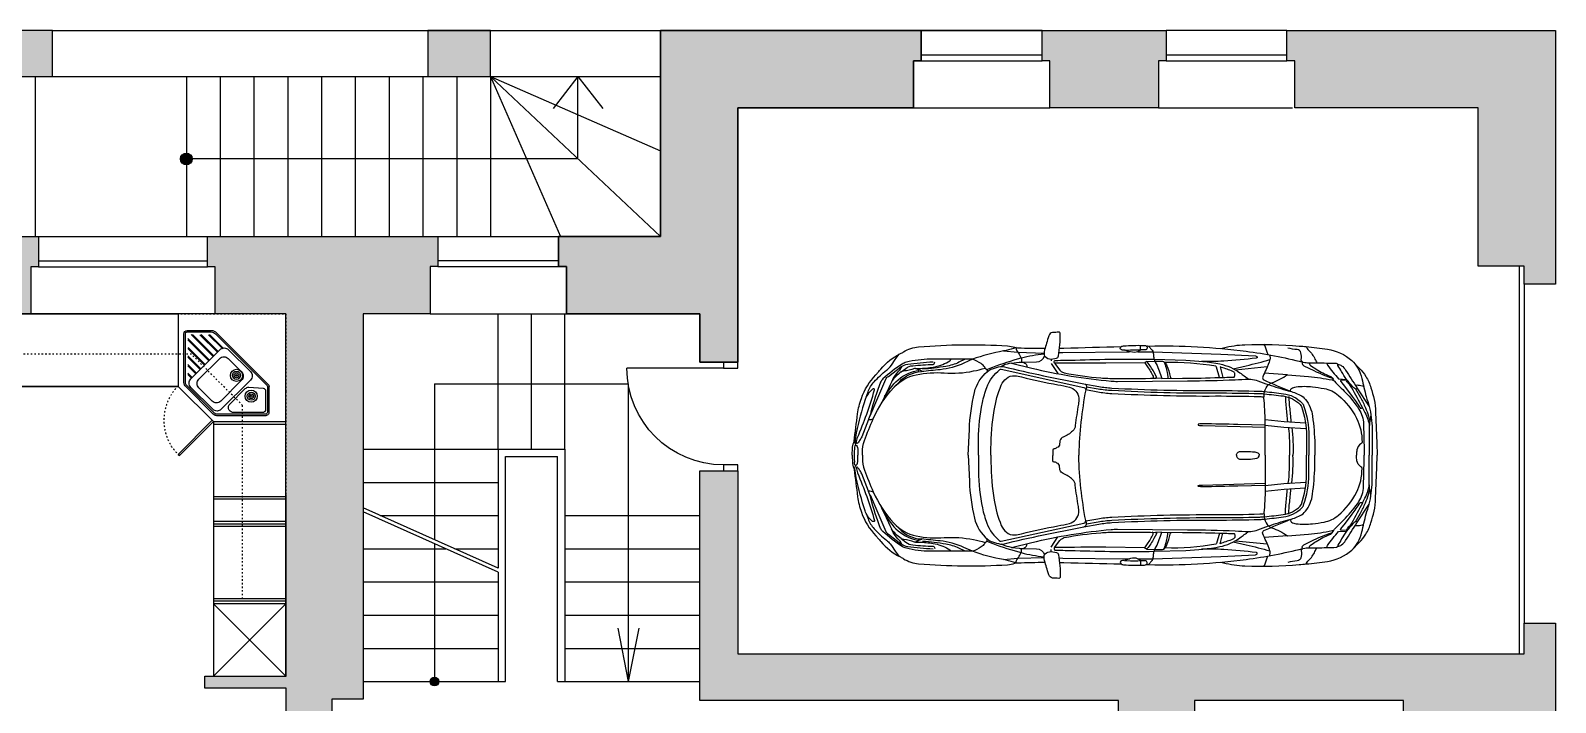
# Model space of a CAD drawing. Header units: millimetres. Extents: x 85048 to 158814, y 1395 to 38919.
# Drawn here: x 145225 to 157861, y 10561 to 16125 of the extents above; entities that cross this region are included whole.
import ezdxf

# ---------------------------------------------------------------- set-up
doc = ezdxf.new("R2010")
doc.units = ezdxf.units.MM
doc.linetypes.add('ACAD_ISO03W100', pattern=[30, 12, -18])
for name, color, linetype in [('dwgmodels.com', 250, 'Continuous'), ('furniture _san', 36, 'Continuous'), ('hatches', 8, 'Continuous'), ('stairs', 250, 'Continuous'), ('wall', 5, 'Continuous')]:
    doc.layers.add(name, color=color, linetype=linetype)

# ---------------------------------------------------------------- blocks, each defined once
blk = doc.blocks.new('qweq443')
at = {"color": 0, "linetype": 'ByBlock'}
for points in [[(-1928, 1346), (-1361, 1912, -0.218656), (-1179, 1980), (1239, 1980, -0.267949), (1328, 1929), (1902, 1354, -0.414214), (1902, 1177), (787, 61, -0.190022), (646, 0), (-646, 0, -0.175263), (-783, 49), (-1922, 1188, -0.391474), (-1928, 1346, -1.414541)], [(-507, 1866), (520, 1866, -0.414214), (718, 1669), (718, 300, -0.414214), (520, 102), (-507, 102, -0.414214), (-705, 300), (-705, 1669, -0.414214), (-507, 1866, -0.767327)], [(847, 1464), (1209, 1773, -0.36828), (1326, 1773), (1760, 1339, -0.414214), (1760, 1184), (1090, 514, -0.57735), (798, 592), (798, 1346, -0.198062), (847, 1464, -1.003279)]]:
    blk.add_lwpolyline(points, format="xyb", dxfattribs=at)
blk.add_lwpolyline([(-1891, 1312), (-1326, 1877, -0.221211), (-1181, 1930), (1239, 1930, -0.296197), (1287, 1899), (1867, 1319, -0.414214), (1867, 1212), (751, 96, -0.188719), (646, 50), (-646, 50, -0.1719), (-749, 86), (-1886, 1224, -0.384159)], format="xyb", close=True, dxfattribs=at)
at = {"color": 8, "linetype": 'ByBlock'}
for points in [[(-705, 1547), (-1525, 1547)], [(-705, 1579), (-1507, 1579)], [(-688, 1750), (-1325, 1750)], [(-670, 1781), (-1307, 1781)], [(-705, 1345), (-1743, 1345)], [(-705, 1174), (-1720, 1174)], [(-705, 1376), (-1712, 1376)], [(-705, 1142), (-1688, 1142)], [(-705, 972), (-1507, 972)], [(-705, 940), (-1486, 940)], [(-705, 769), (-1315, 769)], [(-705, 738), (-1284, 738)], [(-705, 567), (-1113, 567)], [(-705, 535), (-1081, 535)], [(-705, 364), (-911, 364)], [(-705, 333), (-879, 333)]]:
    blk.add_lwpolyline(points, dxfattribs=at)
blk.add_lwpolyline([(-309, 1650), (315, 1650, -0.414214), (513, 1452), (513, 480, -0.414214), (315, 282), (-309, 282, -0.414214), (-507, 480), (-507, 1452, -0.414214), (-309, 1650, -0.767327)], format="xyb", dxfattribs=at)
at = {"color": 0, "linetype": 'ByBlock'}
for centre in [(282, 1451), (1116, 1309)]:
    blk.add_circle(centre, 201, dxfattribs=at)
at = {"color": 8, "linetype": 'ByBlock'}
for centre, radius in [((282, 1451), 134), ((282, 1451), 79.8), ((282, 1451), 30.4), ((1116, 1309), 134), ((1116, 1309), 79.8), ((1116, 1309), 30.4)]:
    blk.add_circle(centre, radius, dxfattribs=at)
blk = doc.blocks.new('kitchen furn 2 d')
at = {"color": 0}
for p, q in [((249, -600), (249, 0)), ((269, -600), (269, 0)), ((869, -600), (869, 0)), ((889, -600), (889, 0)), ((1077, -9), (1077, -600)), ((1097, -9), (1097, -600)), ((1117, -9), (1117, -600)), ((1717, 0), (1717, -600)), ((1737, 0), (1737, -600)), ((1757, 0), (1757, -600)), ((1757, -600), (2357, 0)), ((1757, 0), (2357, -600)), ((-643, -2442), (-643, -3042)), ((-43, -2442), (-43, -3042))]:
    blk.add_line(p, q, dxfattribs=at)
at = {"color": 0, "linetype": 'ByBlock'}
for p, q in [((521, -893), (238, -611)), ((249, -600), (531, -883)), ((531, -883), (521, -893)), ((521, -893), (531, -883))]:
    blk.add_line(p, q, dxfattribs=at)
at = {"color": 0, "ltscale": 600}
for p, q in [((-643, -2442), (-643, -3042)), ((-43, -2442), (-643, -2442)), ((-143, -2492), (-543, -2492)), ((-43, -3042), (-43, -2442)), ((-593, -2542), (-593, -2942)), ((-93, -2942), (-93, -2542)), ((-543, -2992), (-143, -2992)), ((-643, -3042), (-43, -3042))]:
    blk.add_line(p, q, dxfattribs=at)
at = {"color": 0, "linetype": 'ACAD_ISO03W100'}
blk.add_lwpolyline([(1717, 0), (1717, -359), (115, -359), (-308, -782), (-308, -3242), (-643, -3242), (-643, 0), (0, 0), (1717, 0)], dxfattribs=at)
at = {"color": 0}
blk.add_lwpolyline([(-43, -892), (249, -600), (2357, -600), (2357, 0), (-643, 0), (-643, -643), (-643, -5492), (-43, -5492), (-43, -892)], dxfattribs=at)
for points in [[(-643, -892), (-43, -892), (-43, -2242), (-643, -2242)], [(-643, -2442), (-43, -2442), (-43, -3042), (-643, -3042)], [(-43, -3042), (-643, -3042), (-643, -3242), (-43, -3242)]]:
    blk.add_lwpolyline(points, close=True, dxfattribs=at)
at = {"color": 0, "ltscale": 600}
for centre in [(-468, -2617), (-218, -2617), (-468, -2867), (-218, -2867)]:
    blk.add_circle(centre, 75, dxfattribs=at)
at = {"color": 0, "linetype": 'ByBlock'}
blk.add_arc((238, -611), 400, 315, 317.1491, dxfattribs=at)
at = {"color": 0, "linetype": 'ACAD_ISO03W100'}
blk.add_arc((238, -611), 400, 224.6868, 314.48, dxfattribs=at)
at = {"color": 0, "ltscale": 600}
for centre, radius, start, end in [((-543, -2542), 50, 90, 180), ((-476, -2610), 93, 85.4974, 184.5026), ((-211, -2610), 93, 355.4974, 94.5026), ((-143, -2542), 50, 0, 90), ((-468, -2617), 73.8, 0, 180), ((-468, -2617), 73.8, 180, 0), ((-468, -2617), 41.3, 0, 180), ((-468, -2617), 41.3, 180, 0), ((-461, -2624), 93, 265.4974, 4.5026), ((-226, -2624), 93, 175.4974, 274.5026), ((-218, -2617), 73.8, 0, 180), ((-218, -2617), 73.8, 180, 0), ((-218, -2617), 41.3, 0, 180), ((-218, -2617), 41.3, 180, 0), ((-461, -2860), 93, 355.4974, 94.5026), ((-226, -2860), 93, 85.4974, 184.5026), ((-476, -2874), 93, 175.4974, 274.5026), ((-468, -2867), 73.8, 0, 180), ((-468, -2867), 73.8, 180, 0), ((-468, -2867), 41.3, 0, 180), ((-468, -2867), 41.3, 180, 0), ((-218, -2867), 73.8, 0, 180), ((-218, -2867), 73.8, 180, 0), ((-218, -2867), 41.3, 0, 180), ((-218, -2867), 41.3, 180, 0), ((-211, -2874), 93, 265.4974, 4.5026), ((-543, -2942), 50, 180, 270), ((-143, -2942), 50, 270, 0)]:
    blk.add_arc(centre, radius, start, end, dxfattribs=at)
at = {"color": 0, "xscale": 0.2500000000019715, "yscale": 0.2500000000019715, "rotation": 45}
blk.add_blockref('qweq443', (73, -716), dxfattribs=at)
blk = doc.blocks.new('door900')
at = {"color": 0}
for points in [[(-900, 0), (-900, 120), (-850, 120), (-850, 0), (-900, 0)], [(-50, 0), (-50, 120), (0, 120), (0, 0), (-50, 0)], [(-50, 0), (-50, -800)]]:
    blk.add_lwpolyline(points, dxfattribs=at)
blk.add_arc((-50, 0), 800, 180, 270, dxfattribs=at)
blk = doc.blocks.new('Toyota ch-r_top_dwgmodels.com')
at = {"color": 0}
for points in [[(-2701, 797), (-2658, 805, 0.321109), (-2640, 823, 0.03919), (-2626, 1008, 0.417944), (-2637, 1019, 0.020655), (-2690, 1016, 0.30965), (-2720, 990, -0.013016), (-2726, 972, 0.009493), (-2759, 858, -0.011712), (-2759, 858, 0.110346), (-2757, 822, 0.72787)], [(-4350, 0, -0.034532), (-4344, 85, -0.088058), (-4341, 95, 0.092003), (-4334, 116, -0.002482), (-4305, 343, -0.051662), (-4274, 471, -0.106681), (-4153, 667, 0.019596), (-4135, 688, -0.003136), (-4113, 714, -0.103131), (-3950, 842, 0.022542), (-3924, 856, -0.116961), (-3799, 898, -0.03663), (-3063, 906, -0.0637), (-3001, 894, 0.07003), (-2979, 890, 0.009311), (-2751, 886, 0.009311)], [(-2990, 892), (-3013, 885, -0.029897), (-3095, 864, 0.039738), (-3354, 795, 26.756132)], [(-2990, 892), (-2990, 878, 0.154816), (-2986, 866, -0.018291), (-2960, 826, -0.015486), (-2949, 806, -0.15192), (-2947, 791, 0.086257), (-2946, 771, 0.792685)], [(-2632, 888, 0.001433), (-2597, 888, -0.00083), (-2121, 900)], [(-2128, 888, -0.275975), (-2116, 903, -0.065862), (-2101, 906, -0.024869), (-1937, 910, -0.059933), (-1919, 908, -0.352316), (-1906, 889, -0.197151), (-1911, 877, -0.202677), (-1922, 873, 0.027991), (-1956, 873, 0.172557), (-1965, 869, -0.191184), (-2010, 852, -0.094288), (-2077, 866, 0.13496), (-2098, 870, -0.101005), (-2119, 873, -0.298525), (-2128, 888, -1.712694)], [(-1913, 905, -0.000034), (-1894, 905, -0.037427), (-1086, 862, -0.029825), (-617, 772), (-619, 770, 0.358539), (-618, 752, 0.025895), (-608, 742), (-524, 701, 0.037833), (-379, 642, -0.202831), (-364, 630, -0.101911), (-362, 621)], [(-1894, 905), (-1864, 871, -0.167542), (-1857, 852, 0.100489), (-1855, 847, -0.137976), (-1852, 826, 0.106318), (-1848, 795, 0.026864), (-1842, 779, 0.00964), (-1838, 772, -0.038663), (-1789, 653, -0.077386), (-1786, 637), (-1836, 638)], [(-1295, 884), (-1272, 890, -0.052958), (-1095, 916, -0.032537), (-645, 905, -0.003356), (-589, 900, -0.010682), (-412, 878, -0.144235), (-210, 785, -0.08662), (-159, 722, -0.069683), (-126, 635, -0.002865), (-109, 561, 0.014881), (-90, 486, -0.002638), (-67, 405, -0.066098), (-42, 219), (-42, 0)], [(-941, 919), (-931, 907), (-910, 849, -0.062082), (-906, 834, 0.671057)], [(-617, 772), (-624, 779, -0.262246), (-629, 792, 0.101368), (-631, 848, 0.324273), (-663, 875, -0.035528), (-739, 887, -26.800075)], [(-589, 900), (-579, 884, 0.062718), (-568, 870, -0.089342), (-515, 797, 0.022882), (-499, 765, 0.75567)], [(-4235, 482), (-4218, 526, -0.093456), (-4168, 608, -0.040562), (-4066, 704, 0.054643), (-4036, 733, 0.033795), (-3994, 793, -0.059065), (-3960, 837, -2.430654)], [(-3248, 721), (-3252, 730, 0.11673), (-3280, 759, 0.063772), (-3354, 795), (-3413, 795), (-3705, 795, 0.063762), (-3901, 770, 0.080098), (-3936, 755, 0.040822), (-4096, 632, 0.116409), (-4114, 605, 0.028976), (-4195, 356, -0.047989), (-4215, 299, 0.587017), (-4212, 294, 0.064952), (-4175, 303, -0.273557)], [(-3945, 690), (-3906, 720, -0.140737), (-3847, 742, -0.015239), (-3679, 753, 0.242644), (-3671, 757, 0.143725), (-3666, 773, -1.381825)], [(-3944, 734, -0.10047), (-3890, 754, -0.02592), (-3680, 774, 0.016121)], [(-3826, 719), (-3781, 720, 0.043584), (-3663, 733, 0.093927), (-3540, 783, 0.247859), (-3533, 795, -4.706778)], [(-3354, 795), (-3424, 763, -0.080933), (-3621, 709, -0.002976), (-3777, 693, 21.163307)], [(-3413, 795), (-3465, 770, -0.073558), (-3573, 736, -0.024045), (-3767, 713, 4.409402)], [(-3235, 711), (-3185, 730, -0.026881), (-2949, 806, -0.04188), (-2760, 840, 15.276735)], [(-3030, 763), (-3048, 759, 0.085034), (-3112, 737, 3.811003)], [(-3030, 763), (-2966, 770, -0.028242), (-2929, 772), (-2918, 764, -0.100926), (-2909, 755, -0.127171), (-2901, 732, 2.125003)], [(-3030, 763), (-2862, 722, 0.035666), (-2205, 614, 0.021182), (-2152, 612), (-1571, 616, 0.008722), (-1177, 626, -0.002553), (-1065, 631, -0.038675), (-1046, 630, -0.053583), (-989, 617, -0.001736), (-899, 585, 0.023323), (-736, 535, -0.052624), (-638, 499, -0.109515), (-594, 463, -0.137615), (-535, 323, -0.022023), (-516, 92, -0.019647), (-516, 0, 1.040083)], [(-2930, 772), (-2822, 774, 0.318941), (-2757, 822), (-2751, 817, 0.173958), (-2701, 797), (-2701, 781)], [(-2674, 763), (-2675, 769, -0.165138), (-2673, 782, -0.273954), (-2666, 786, 0.006529), (-2502, 789, -0.01105), (-1848, 795, -0.131956)], [(-2674, 763), (-2629, 705, 0.115192), (-2607, 688, 0.062311), (-2592, 682, 0.031843), (-2290, 641, 0.016489), (-2171, 636, 0.006029), (-1836, 638, 0.527865), (-1828, 649), (-1850, 690, 0.045025), (-1905, 773, 0.37601), (-1913, 775, -0.00646), (-1924, 768, 0.47174), (-1925, 765), (-1903, 733, -0.034018), (-1856, 654, -0.523566), (-1865, 637, 85.809122)], [(-1925, 765), (-2248, 762, -0.005802), (-2663, 764, 0.076641), (-2674, 763, 2.916542)], [(-2094, 870), (-2045, 873, -0.029169), (-1961, 872, -12.738737)], [(-1982, 858), (-1858, 858), (-1295, 837), (-1009, 823, -0.167031), (-996, 818, -0.435773), (-995, 808, -0.168561), (-1002, 805, -0.01424), (-1271, 780, -0.024778), (-1455, 778)], [(-1848, 795), (-1585, 787, -0.039755), (-1303, 756, -0.112776), (-1137, 683, 0.004363), (-1065, 631, 0.321379)], [(-1842, 779), (-1810, 780, -0.017468), (-1779, 779, -0.195462), (-1761, 771, -0.086896), (-1743, 742, -0.041941), (-1715, 653, 0.050712), (-1713, 645, 0.218956), (-1704, 638, 0.178195)], [(-1765, 773), (-1757, 750, -0.005421), (-1749, 723, -0.026611), (-1737, 672, -0.036552), (-1734, 643, -0.012721), (-1734, 638, 0.591068)], [(-1307, 644), (-1331, 730, 0.230209), (-1336, 737, 0.051343), (-1758, 767, 10.057903)], [(-1192, 717), (-1084, 742, 0.01647), (-889, 792, 6.898067)], [(-890, 831), (-888, 819, -0.106281), (-889, 792, -0.047446), (-920, 711, 0.012702), (-948, 650, 0.409735), (-938, 624, 0.008792), (-719, 530, 0.195936)], [(-617, 772), (-600, 769, 0.042089), (-578, 766, 0.009663), (-499, 765, -0.011896), (-419, 764, 0.0081), (-340, 762, -0.215397), (-329, 757, -0.057019), (-326, 753, 0.267647), (-324, 752, -0.147455), (-295, 742, -0.094644), (-261, 705, -0.001254), (-168, 560, -0.368457), (-169, 551, -0.314251), (-179, 550, -0.081866), (-203, 569, -0.057338), (-295, 693, 0.016476), (-325, 743, -0.28474), (-326, 752, -2.217423)], [(-560, 766), (-560, 757, 0.226853), (-551, 743, 0.011078), (-505, 713, 0.046224), (-392, 656, -0.175407), (-367, 634, 0.50958)], [(-413, 764), (-414, 759, 0.205521), (-411, 746, 0.0271), (-319, 632), (-252, 628)], [(-210, 785), (-146, 720, -0.056362), (-94, 653, -0.062248), (-51, 559, -0.018505), (-25, 463, -0.056994), (-13, 357), (-3, 101), (0, 0)], [(-4265, 0), (-4265, 24, -0.087033), (-4248, 122, -0.01749), (-4175, 303, -0.081099), (-4006, 561, -0.157946), (-3819, 667, -0.069696), (-3587, 682, 0.069285), (-3345, 698, 0.018071), (-3248, 721), (-3235, 711, -0.292593), (-3231, 703), (-3233, 691)], [(-4201, 328), (-4138, 477, -0.0045), (-4071, 630, -0.167783), (-4049, 653), (-3947, 733, -0.739532), (-3941, 729, -0.066527), (-3946, 719, -0.057964), (-3957, 706, 0.079579), (-4009, 638, 0.002116), (-4110, 425, -0.059447), (-4110, 425, 3.113182)], [(-4081, 487), (-4034, 554, -0.135823), (-3887, 677, -0.074307), (-3797, 703, -0.338709)], [(-4001, 566), (-3956, 612, -0.184956), (-3777, 693, 0.783975), (-3776, 698, 0.028457), (-3792, 704, -0.064912), (-3819, 717, 0.245398), (-3834, 718, -0.085948), (-3922, 698, 0.142988), (-3945, 690, 0.0907), (-4023, 610, 2.92805)], [(-3388, 0), (-3379, 214, -0.047449), (-3337, 521, -0.166615), (-3228, 695, -0.088469), (-3188, 717, -0.034272), (-3120, 735, -0.107209), (-3099, 735, 0.014138), (-2429, 592, -0.456129), (-2409, 558, -0.024558), (-2415, 544, 1.542696)], [(-3303, 0), (-3303, 133, -0.053074), (-3271, 436, -0.036604), (-3234, 562, -0.137619), (-3126, 710, -0.239488), (-3115, 712, -0.036889)], [(-3200, 0), (-3200, 59, -0.041571), (-3174, 371, -0.058352), (-3114, 580, -0.111923), (-3072, 637, -0.213483), (-3003, 659, -0.032758), (-2946, 649, 0.017009), (-2645, 584, -0.014484), (-2550, 564, -0.323943), (-2473, 474, -0.063927), (-2475, 423, 0.015696), (-2501, 247, -0.174647), (-2523, 201, -0.098938), (-2601, 151, 0.2365), (-2628, 121, 0.085498), (-2631, 95, -0.35665), (-2653, 64, -0.144273), (-2677, 53, 0.397579), (-2687, 43, 0.012635), (-2687, 1), (-2687, -2)], [(-3115, 712), (-2430, 562, -0.397868), (-2415, 541, 0.041773), (-2415, 541, 0.038154), (-2473, 8), (-2473, 0)], [(-1786, 637), (-1612, 638, 0.006664), (-1307, 644, 0.002058), (-1186, 648, 0.333932), (-1181, 653, 0.100896), (-1179, 680, 0.194541), (-1184, 687, 0.076822), (-1208, 700, 0.004957), (-1302, 732, 8.764359)], [(-927, 0), (-927, 249, 0.023795), (-937, 454, -0.079132), (-932, 527, -0.152614), (-899, 585, -0.100554), (-873, 600, 0.066438), (-743, 667), (-569, 652, -0.027595), (-373, 624, -0.15869), (-352, 613, 0.009525), (-263, 521, -0.053162), (-151, 382, -0.133259), (-113, 260), (-107, 38), (-107, 0)], [(-4216, 297), (-4271, 154, -0.057821), (-4288, 122, -0.0427), (-4307, 98, -0.716349), (-4315, 102, -0.012702), (-4312, 124, -0.058481), (-4306, 146, 0.029097), (-4165, 541, 0.39851), (-4169, 549, 0.251832), (-4181, 547, 0.08759), (-4224, 501, 0.06606), (-4243, 461, 0.023575), (-4316, 187, 0.040501), (-4327, 109, 0.190277), (-4319, 85, 0.415334)], [(-2429, 592), (-2307, 570, 0.031146), (-2197, 557, 0.014222), (-1339, 536, -0.008714), (-972, 531, -0.020103), (-932, 528, -0.002723), (-777, 510, -0.169476), (-623, 434, -0.1097), (-609, 411, -0.086028), (-566, 159, 0.001714), (-566, 0, 19.310872)], [(-2415, 544), (-2315, 526, 0.031146), (-2199, 512, 0.014222), (-1339, 491, -0.008714), (-973, 486, -0.020103), (-937, 483)], [(-2408, 568), (-2311, 551, 0.031146), (-2198, 538, 0.014222), (-1339, 516, -0.008714), (-973, 511, -0.020103), (-934, 509, -0.002723), (-780, 491, -0.169476), (-637, 420, -0.1097), (-628, 405, -0.086028), (-586, 159, 0.001714), (-586, 0)], [(-719, 530), (-719, 537, -0.261148), (-709, 554, -0.104571), (-671, 567, -0.060362), (-535, 567, -0.013668), (-440, 553, -0.133483), (-320, 496, -0.099322), (-171, 307, -0.12096), (-125, 109, -0.269318), (-134, 95, 0.234696), (-168, 45, 0.038963), (-171, 5), (-171, 0)], [(-248, 623), (-298, 621, 0.680718), (-302, 610), (-263, 561), (-207, 488, -0.029428), (-142, 393, 0.313373), (-136, 390, -0.015029), (-123, 392, 0.481921), (-121, 395, 0.008956), (-209, 559, 0.074588), (-233, 590, -0.064561), (-254, 616, -9.735353)], [(-181, 581), (-170, 582, -0.027111), (-158, 582, -0.085514), (-111, 570, -2.092554)], [(-179, 550), (-138, 478, -0.029527), (-97, 394, -0.017872), (-71, 325, -0.056397), (-61, 280, -0.06867)], [(-760, 487), (-759, 456, 0.02338), (-755, 396, -0.008758), (-743, 279)], [(-732, 488), (-731, 456, 0.02338), (-726, 399, -0.008704), (-714, 282), (-714, 277)], [(-122, 393), (-101, 354, -0.093844), (-65, 241, 1.241044)], [(-927, 249), (-1154, 255, 0.002823), (-1444, 261, 0.052327), (-1479, 258, 0.822461), (-1479, 249, 0.051181), (-1447, 246), (-927, 232)], [(-52, 334), (-61, 280, 0.026624), (-65, 241, 0.01507), (-67, 184), (-67, 0)], [(-736, 232), (-736, 232, -0.040748), (-726, 0)], [(-707, 230, -0.03983), (-698, -1)], [(-4319, 85), (-4323, 83, 0.16165), (-4327, 78, 0.09434), (-4332, 57, 0.09434)], [(-4319, 85), (-4314, 80, -0.149723), (-4306, 65, -0.056236), (-4302, 10), (-4302, 0)], [(-4319, -85), (-4314, -80, 0.149723), (-4306, -65, 0.056236), (-4302, -10), (-4302, 0)], [(-4265, 0), (-4265, -24, 0.087033), (-4248, -122, 0.01749), (-4175, -303, 0.081099), (-4006, -561, 0.157946), (-3819, -667, 0.069696), (-3587, -682, -0.069285), (-3345, -698, -0.018071), (-3248, -721), (-3235, -711, 0.292593), (-3231, -703), (-3233, -691)], [(-3388, 0), (-3379, -214, 0.047449), (-3337, -521, 0.166615), (-3228, -695, 0.088469), (-3188, -717, 0.034272), (-3120, -735, 0.107209), (-3099, -735, -0.014138), (-2429, -592, 0.456129), (-2409, -558, 0.024558), (-2415, -544, -1.542696)], [(-3303, 0), (-3303, -133, 0.053074), (-3271, -436, 0.036604), (-3234, -562, 0.137619), (-3126, -710, 0.239488), (-3115, -712, 0.036889)], [(-3200, 0), (-3200, -59, 0.041571), (-3174, -371, 0.058352), (-3114, -580, 0.111923), (-3072, -637, 0.213483), (-3003, -659, 0.032758), (-2946, -649, -0.017009), (-2645, -584, 0.014484), (-2550, -564, 0.323943), (-2473, -474, 0.063927), (-2475, -423, -0.015696), (-2501, -247, 0.174647), (-2523, -201, 0.098938), (-2601, -151, -0.2365), (-2628, -121, -0.085498), (-2631, -95, 0.35665), (-2653, -64, 0.151321), (-2677, -56, -0.397579), (-2687, -46, -0.012635), (-2687, -5), (-2687, -2)], [(-3115, -712), (-2430, -562, 0.397868), (-2415, -541, -0.041773), (-2415, -541, -0.038154), (-2473, -8), (-2473, 0)], [(-3030, -763), (-2862, -722, -0.035666), (-2205, -614, -0.021182), (-2152, -612), (-1571, -616, -0.008722), (-1177, -626, 0.002553), (-1065, -631, 0.038675), (-1046, -630, 0.053583), (-989, -617, 0.001736), (-899, -585, -0.023323), (-736, -535, 0.052624), (-638, -499, 0.109515), (-594, -463, 0.137615), (-535, -323, 0.022023), (-516, -92, 0.019647), (-516, 0, -1.040083)], [(-2408, -568), (-2311, -551, -0.031146), (-2198, -538, -0.014222), (-1339, -516, 0.008714), (-973, -511, 0.020103), (-934, -509, 0.002723), (-780, -491, 0.169476), (-637, -420, 0.1097), (-628, -405, 0.086028), (-586, -159, -0.001714), (-586, 0)], [(-1295, -884), (-1272, -890, 0.052958), (-1095, -916, 0.032537), (-645, -905, 0.003356), (-589, -900, 0.010682), (-412, -878, 0.144235), (-210, -785, 0.08662), (-159, -722, 0.069683), (-126, -635, 0.002865), (-109, -561, -0.014881), (-90, -486, 0.002638), (-67, -405, 0.066098), (-42, -219), (-42, 0)], [(-1165, 0, -0.414214), (-1133, 32), (-1068, 32, -0.052167), (-996, 24, -0.361922), (-977, 0, -12.021145)], [(-1165, 0, 0.414214), (-1133, -32), (-1068, -32, 0.052167), (-996, -24, 0.361922), (-977, 0, 12.021145)], [(-927, 0), (-927, -249, -0.023795), (-937, -454, 0.079132), (-932, -527, 0.152614), (-899, -585, 0.100554), (-873, -600, -0.066438), (-743, -667), (-569, -652, 0.027595), (-373, -624, 0.15869), (-352, -613, -0.009525), (-263, -521, 0.053162), (-151, -382, 0.133259), (-113, -260), (-107, -38), (-107, 0)], [(-736, -232), (-736, -232, 0.040748), (-726, 0)], [(-719, -530), (-719, -537, 0.261148), (-709, -554, 0.104571), (-671, -567, 0.060362), (-535, -567, 0.013668), (-440, -553, 0.133483), (-320, -496, 0.099322), (-171, -307, 0.12096), (-125, -109, 0.269318), (-134, -95, -0.234696), (-168, -45, -0.038963), (-171, -5), (-171, 0)], [(-707, -230, 0.03983), (-698, 1)], [(-210, -785), (-146, -720, 0.056362), (-94, -653, 0.062248), (-51, -559, 0.018505), (-25, -463, 0.056994), (-13, -357), (-3, -101), (0, 0)], [(-52, -334), (-61, -280, -0.026624), (-65, -241, -0.01507), (-67, -184), (-67, 0)], [(-4350, 0, 0.034532), (-4344, -85, 0.088058), (-4341, -95, -0.092003), (-4334, -116, 0.002482), (-4305, -343, 0.051662), (-4274, -471, 0.106681), (-4153, -667, -0.019596), (-4135, -688, 0.003136), (-4113, -714, 0.103131), (-3950, -842, -0.022542), (-3924, -856, 0.116961), (-3799, -898, 0.03663), (-3063, -906, 0.0637), (-3001, -894, -0.07003), (-2979, -890, -0.009311), (-2751, -886, -0.009311)], [(-4319, -85), (-4323, -83, -0.16165), (-4327, -78, -0.09434), (-4332, -57, -0.09434)], [(-4216, -297), (-4271, -154, 0.057821), (-4288, -122, 0.0427), (-4307, -98, 0.716349), (-4315, -102, 0.012702), (-4312, -124, 0.058481), (-4306, -146, -0.029097), (-4165, -541, -0.39851), (-4169, -549, -0.251832), (-4181, -547, -0.08759), (-4224, -501, -0.06606), (-4243, -461, -0.023575), (-4316, -187, -0.040501), (-4327, -109, -0.190277), (-4319, -85, -0.415334)], [(-2429, -592), (-2307, -570, -0.031146), (-2197, -557, -0.014222), (-1339, -536, 0.008714), (-972, -531, 0.020103), (-932, -528, 0.002723), (-777, -510, 0.169476), (-623, -434, 0.1097), (-609, -411, 0.086028), (-566, -159, -0.001714), (-566, 0, -19.310872)], [(-927, -249), (-1154, -255, -0.002823), (-1444, -261, -0.052327), (-1479, -258, -0.822461), (-1479, -249, -0.051181), (-1447, -246), (-927, -232)], [(-122, -393), (-101, -354, 0.093844), (-65, -241, -1.241044)], [(-3248, -721), (-3252, -730, -0.11673), (-3280, -759, -0.063772), (-3354, -795), (-3413, -795), (-3705, -795, -0.063762), (-3901, -770, -0.080098), (-3936, -755, -0.040822), (-4096, -632, -0.116409), (-4114, -605, -0.028976), (-4195, -356, 0.047989), (-4215, -299, -0.587017), (-4212, -294, -0.064952), (-4175, -303, 0.273557)], [(-4201, -328), (-4138, -477, 0.0045), (-4071, -630, 0.167783), (-4049, -653), (-3947, -733, 0.739532), (-3941, -729, 0.066527), (-3946, -719, 0.057964), (-3957, -706, -0.079579), (-4009, -638, -0.002116), (-4110, -425, 0.059447), (-4110, -425, -3.113182)], [(-760, -487), (-759, -456, -0.02338), (-755, -396, 0.008758), (-743, -279)], [(-732, -488), (-731, -456, -0.02338), (-726, -399, 0.008704), (-714, -282), (-714, -277)], [(-179, -550), (-138, -478, 0.029527), (-97, -394, 0.017872), (-71, -325, 0.056397), (-61, -280, 0.06867)], [(-4235, -482), (-4218, -526, 0.093456), (-4168, -608, 0.040562), (-4066, -704, -0.054643), (-4036, -733, -0.033795), (-3994, -793, 0.059065), (-3960, -837, 2.430654)], [(-4081, -487), (-4034, -554, 0.135823), (-3887, -677, 0.074307), (-3797, -703, 0.338709)], [(-2415, -544), (-2315, -526, -0.031146), (-2199, -512, -0.014222), (-1339, -491, 0.008714), (-973, -486, 0.020103), (-937, -483)], [(-248, -623), (-298, -621, -0.680718), (-302, -610), (-263, -561), (-207, -488, 0.029428), (-142, -393, -0.313373), (-136, -390, 0.015029), (-123, -392, -0.481921), (-121, -395, -0.008956), (-209, -559, -0.074588), (-233, -590, 0.064561), (-254, -616, 9.735353)], [(-4001, -566), (-3956, -612, 0.184956), (-3777, -693, -0.783975), (-3776, -698, -0.028457), (-3792, -704, 0.064912), (-3819, -717, -0.245398), (-3834, -718, 0.085948), (-3922, -698, -0.142988), (-3945, -690, -0.0907), (-4023, -610, -2.92805)], [(-1913, -905, 0.000034), (-1894, -905, 0.037427), (-1086, -862, 0.029825), (-617, -772), (-619, -770, -0.358539), (-618, -752, -0.025895), (-608, -742), (-524, -701, -0.037833), (-379, -642, 0.202831), (-364, -630, 0.101911), (-362, -621)], [(-1848, -795), (-1585, -787, 0.039755), (-1303, -756, 0.112776), (-1137, -683, -0.004363), (-1065, -631, -0.321379)], [(-890, -831), (-888, -819, 0.106281), (-889, -792, 0.047446), (-920, -711, -0.012702), (-948, -650, -0.409735), (-938, -624, -0.008792), (-719, -530, -0.195936)], [(-617, -772), (-600, -769, -0.042089), (-578, -766, -0.009663), (-499, -765, 0.011896), (-419, -764, -0.0081), (-340, -762, 0.215397), (-329, -757, 0.057019), (-326, -753, -0.267647), (-324, -752, 0.147455), (-295, -742, 0.094644), (-261, -705, 0.001254), (-168, -560, 0.368457), (-169, -551, 0.314251), (-179, -550, 0.081866), (-203, -569, 0.057338), (-295, -693, -0.016476), (-325, -743, 0.28474), (-326, -752, 2.217423)], [(-413, -764), (-414, -759, -0.205521), (-411, -746, -0.0271), (-319, -632), (-252, -628)], [(-181, -581), (-170, -582, 0.027111), (-158, -582, 0.085514), (-111, -570, 2.092554)], [(-3945, -690), (-3906, -720, 0.140737), (-3847, -742, 0.015239), (-3679, -753, -0.242644), (-3671, -757, -0.143725), (-3666, -773, 1.381825)], [(-3944, -734, 0.10047), (-3890, -754, 0.02592), (-3680, -774, -0.016121)], [(-3826, -719), (-3781, -720, -0.043584), (-3663, -733, -0.093927), (-3540, -783, -0.247859), (-3533, -795, 4.706778)], [(-3354, -795), (-3424, -763, 0.080933), (-3621, -709, 0.002976), (-3777, -693, -21.163307)], [(-3413, -795), (-3465, -770, 0.073558), (-3573, -736, 0.024045), (-3767, -713, -4.409402)], [(-3235, -711), (-3185, -730, 0.026881), (-2949, -806, 0.04188), (-2760, -840, -15.276735)], [(-3030, -763), (-3048, -759, -0.085034), (-3112, -737, -3.811003)], [(-3030, -763), (-2966, -770, 0.028242), (-2929, -772), (-2918, -764, 0.100926), (-2909, -755, 0.127171), (-2901, -732, -2.125003)], [(-2674, -763), (-2629, -705, -0.115192), (-2607, -688, -0.062311), (-2592, -682, -0.031843), (-2290, -641, -0.016489), (-2171, -636, -0.006029), (-1836, -638, -0.527865), (-1828, -649), (-1850, -690, -0.045025), (-1905, -773, -0.37601), (-1913, -775, 0.00646), (-1924, -768, -0.47174), (-1925, -765), (-1903, -733, 0.034018), (-1856, -654, 0.523566), (-1865, -637, -85.809122)], [(-1894, -905), (-1864, -871, 0.167542), (-1857, -852, -0.100489), (-1855, -847, 0.137976), (-1852, -826, -0.106318), (-1848, -795, -0.026864), (-1842, -779, -0.00964), (-1838, -772, 0.038663), (-1789, -653, 0.077386), (-1786, -637), (-1836, -638)], [(-1842, -779), (-1810, -780, 0.017468), (-1779, -779, 0.195462), (-1761, -771, 0.086896), (-1743, -742, 0.041941), (-1715, -653, -0.050712), (-1713, -645, -0.218956), (-1704, -638, -0.178195)], [(-1786, -637), (-1612, -638, -0.006664), (-1307, -644, -0.002058), (-1186, -648, -0.333932), (-1181, -653, -0.100896), (-1179, -680, -0.194541), (-1184, -687, -0.076822), (-1208, -700, -0.004957), (-1302, -732, -8.764359)], [(-1765, -773), (-1757, -750, 0.005421), (-1749, -723, 0.026611), (-1737, -672, 0.036552), (-1734, -643, 0.012721), (-1734, -638, -0.591068)], [(-1307, -644), (-1331, -730, -0.230209), (-1336, -737, -0.051343), (-1758, -767, -10.057903)], [(-1192, -717), (-1084, -742, -0.01647), (-889, -792, -6.898067)], [(-560, -766), (-560, -757, -0.226853), (-551, -743, -0.011078), (-505, -713, -0.046224), (-392, -656, 0.175407), (-367, -634, -0.50958)], [(-2990, -892), (-3013, -885, 0.029897), (-3095, -864, -0.039738), (-3354, -795, -26.756132)], [(-2990, -892), (-2990, -878, -0.154816), (-2986, -866, 0.018291), (-2960, -826, 0.015486), (-2949, -806, 0.15192), (-2947, -791, -0.086257), (-2946, -771, -0.792685)], [(-2930, -772), (-2822, -774, -0.318941), (-2757, -822), (-2751, -817, -0.173958), (-2701, -797), (-2701, -781)], [(-2701, -797), (-2658, -805, -0.321109), (-2640, -823, -0.03919), (-2626, -1008, -0.417944), (-2637, -1019, -0.020655), (-2690, -1016, -0.30965), (-2720, -990, 0.013016), (-2726, -972, -0.009493), (-2759, -858, 0.011712), (-2759, -858, -0.110346), (-2757, -822, -0.72787)], [(-2674, -763), (-2675, -769, 0.165138), (-2673, -782, 0.273954), (-2666, -786, -0.006529), (-2502, -789, 0.01105), (-1848, -795, 0.131956)], [(-1925, -765), (-2248, -762, 0.005802), (-2663, -764, -0.076641), (-2674, -763, -2.916542)], [(-2128, -888, 0.275975), (-2116, -903, 0.065862), (-2101, -906, 0.024869), (-1937, -910, 0.059933), (-1919, -908, 0.352316), (-1906, -889, 0.197151), (-1911, -877, 0.202677), (-1922, -873, -0.027991), (-1956, -873, -0.172557), (-1965, -869, 0.191184), (-2010, -852, 0.094288), (-2077, -866, -0.13496), (-2098, -870, 0.101005), (-2119, -873, 0.298525), (-2128, -888, 1.712694)], [(-2094, -870), (-2045, -873, 0.029169), (-1961, -872, 12.738737)], [(-1982, -858), (-1858, -858), (-1295, -837), (-1009, -823, 0.167031), (-996, -818, 0.435773), (-995, -808, 0.168561), (-1002, -805, 0.01424), (-1271, -780, 0.024778), (-1455, -778)], [(-941, -919), (-931, -907), (-910, -849, 0.062082), (-906, -834, -0.671057)], [(-617, -772), (-624, -779, 0.262246), (-629, -792, -0.101368), (-631, -848, -0.324273), (-663, -875, 0.035528), (-739, -887, 26.800075)], [(-589, -900), (-579, -884, -0.062718), (-568, -870, 0.089342), (-515, -797, -0.022882), (-499, -765, -0.75567)], [(-2632, -888, -0.001433), (-2597, -888, 0.00083), (-2121, -900)]]:
    blk.add_lwpolyline(points, format="xyb", dxfattribs=at)
for points in [[(-1961, 872), (-1961, 910)], [(-3095, 864), (-2977, 853), (-2760, 847)], [(-2701, 760), (-2646, 676)], [(-2636, 850), (-2603, 851), (-2065, 858), (-2052, 858)], [(-1910, 776), (-1842, 779)], [(-1302, 732), (-1279, 645)], [(-1173, 707), (-910, 734)], [(-743, 667), (-935, 680)], [(-168, 559), (-67, 405)], [(-927, 296), (-770, 281), (-593, 270)], [(-927, 249), (-773, 234), (-588, 223)], [(-927, -249), (-773, -234), (-588, -223)], [(-927, -296), (-770, -281), (-593, -270)], [(-168, -559), (-67, -405)], [(-2701, -760), (-2646, -676)], [(-1302, -732), (-1279, -645)], [(-1173, -707), (-910, -734)], [(-743, -667), (-935, -680)], [(-3095, -864), (-2977, -853), (-2760, -847)], [(-2636, -850), (-2603, -851), (-2065, -858), (-2052, -858)], [(-1961, -872), (-1961, -910)], [(-1910, -776), (-1842, -779)]]:
    blk.add_lwpolyline(points, dxfattribs=at)
blk.add_arc((-3536, 0), 797, 175.8842, 184.1158, dxfattribs=at)

msp = doc.modelspace()

# ---------------------------------------------------------------- hatches: boundary and pattern name
at = {"layer": 'hatches', "true_color": 0x474847}
h = msp.add_hatch(color=59, dxfattribs=at)
h.paths.add_polyline_path([(152606, 16125), (150446, 16125), (150446, 14419), (149601, 14419), (149601, 14170), (149666, 14170), (149666, 13779), (150771, 13779), (150771, 13379), (151086, 13379), (151086, 15485), (152541, 15485), (152541, 15875), (152606, 15875), (152606, 16125)])
h.paths.add_polyline_path([(153671, 15485), (153671, 15875), (153606, 15875), (153606, 16125), (154636, 16125), (154636, 15875), (154571, 15875), (154571, 15485)])
h.paths.add_polyline_path([(155701, 15485), (155701, 15875), (155636, 15875), (155636, 16125), (157861, 16125), (157861, 14025), (157601, 14025), (157601, 14175), (157221, 14175), (157221, 15485)])
h.paths.add_polyline_path([(151086, 12479), (151086, 10964), (157601, 10964), (157601, 11219), (157861, 11219), (157861, 10324), (156981, 10324), (156981, 9974), (156601, 9974), (156601, 10579), (154871, 10579), (154871, 9759), (154671, 9759), (154671, 9839), (154241, 9839), (154241, 10579), (152351, 10579), (152351, 10579), (151971, 10579), (151971, 10579), (150771, 10579), (150771, 12479)])
h.paths.add_polyline_path([(151411, 7079), (151411, 7199), (151991, 7199), (151991, 7799), (152111, 7799), (152111, 7199), (154241, 7199), (154241, 8209), (154671, 8209), (154671, 8289), (154871, 8289), (154871, 7719), (156601, 7719), (156601, 8119), (156981, 8119), (156981, 7079), (156081, 7079), (156081, 3019), (155076, 3019), (155076, 3149), (154725, 3149), (154725, 3339), (154790, 3339), (154790, 3659), (155441, 3659), (155441, 5669), (153401, 5669), (153401, 5789), (153501, 5787), (153501, 5887), (153621, 5887), (153621, 5787), (155441, 5789), (155441, 7079), (153621, 7077), (153621, 6687), (153501, 6687), (153501, 7077), (151991, 7079)])
h.paths.add_polyline_path([(153675, 3019), (152630, 3019), (152630, 1519), (150855, 1519), (150855, 1769), (150920, 1769), (150920, 2159), (151991, 2159), (151991, 5669), (151411, 5669), (151411, 5789), (152501, 5789), (152501, 5669), (152371, 5669), (152371, 3659), (153960, 3659), (153960, 3339), (154025, 3339), (154025, 3149), (153675, 3149)])
h.paths.add_polyline_path([(147341, 7869), (147341, 3659), (146771, 3659), (146771, 3269), (146706, 3269), (146706, 3019), (147081, 3019), (147081, 1519), (148856, 1519), (148856, 1769), (148791, 1769), (148791, 2159), (147721, 2159), (147721, 6429), (150291, 6429), (150291, 5669), (150511, 5669), (150511, 5789), (150411, 5789), (150411, 7079), (150511, 7079), (150511, 7199), (150291, 7199), (150291, 6549), (147721, 6549), (147721, 7869)])
h.paths.add_polyline_path([(144141, 2700), (144141, 3019), (143875, 3019), (143875, 3269), (143940, 3269), (143940, 3659), (144060, 3659), (145241, 3659), (145241, 3269), (145306, 3269), (145306, 3019), (145041, 3019), (145041, 2700)])
h.paths.add_polyline_path([(142476, 3019), (141201, 3019), (141201, 4194), (141451, 4194), (141451, 4129), (141841, 4129), (141841, 3659), (142411, 3659), (142411, 3269), (142476, 3269)])
h.paths.add_polyline_path([(140316, 6759), (141841, 6759), (141841, 5659), (141451, 5659), (141451, 5594), (141201, 5594), (141201, 6119), (140251, 6119), (140251, 6369), (140316, 6369), (140316, 6759)])
h.paths.add_polyline_path([(138251, 8119), (138251, 9319), (138501, 9319), (138501, 9254), (138891, 9254), (138891, 8184), (138501, 8184), (138501, 8119)])
h.paths.add_polyline_path([(140316, 10679), (140316, 11069), (140251, 11069), (140251, 11319), (141201, 11317), (141201, 11844), (141451, 11844), (141451, 11779), (141841, 11779), (141841, 10679)])
h.paths.add_polyline_path([(141841, 13309), (141451, 13309), (141451, 13244), (141201, 13244), (141201, 14419), (142491, 14419), (142491, 14169), (142426, 14169), (142426, 13779), (141841, 13779)])
h.paths.add_polyline_path([(143890, 14419), (145291, 14419), (145291, 14169), (145226, 14169), (145226, 13779), (143955, 13779), (143955, 14169), (143890, 14169)])
h.paths.add_polyline_path([(146691, 14419), (148601, 14419), (148601, 14170), (148536, 14170), (148536, 13779), (147981, 13779), (147981, 10589), (147722, 10589), (147722, 9569), (147342, 9569), (147342, 10679), (146669, 10679), (146669, 10779), (147342, 10779), (147341, 13779), (146756, 13779), (146756, 14169), (146691, 14169), (146691, 14419)])
h.paths.add_polyline_path([(149036, 16125), (148516, 16125), (148516, 15745), (149036, 15745)])
h.paths.add_polyline_path([(145406, 16125), (144886, 16125), (144886, 15745), (145406, 15745)])
edge = h.paths.add_edge_path()
edge.add_line((144886, 16125), (150446, 16125))
at = {"layer": 'stairs', "true_color": 0x000000}
h = msp.add_hatch(color=18, dxfattribs=at)
edge = h.paths.add_edge_path()
edge.add_arc((146516, 15062), 48.9, 0, 360)
h = msp.add_hatch(color=18, dxfattribs=at)
edge = h.paths.add_edge_path()
edge.add_arc((148571, 10734), 35.9, 0, 360)

# ---------------------------------------------------------------- linework, layer by layer
at = {"layer": 'stairs', "color": 18, "true_color": 0x000000}
for p, q in [((146516, 15745, 3), (146516, 14419, 3)), ((146796, 15745, 3), (146796, 14419, 3)), ((147076, 15745, 3), (147076, 14419, 3)), ((147356, 15745, 3), (147356, 14419, 3)), ((147636, 15745, 3), (147636, 14419, 3)), ((147916, 15745, 3), (147916, 14419, 3)), ((148196, 15745, 3), (148196, 14419, 3)), ((148476, 15745, 3), (148476, 14419, 3)), ((148756, 15745, 3), (148756, 14419, 3)), ((149036, 15745, 3), (150446, 14419, 3)), ((149036, 15745, 3), (149036, 14419, 3)), ((149036, 15745, 3), (149617, 14419, 3)), ((149036, 15745, 3), (150446, 15128, 3)), ((149761, 15745, 3), (149556, 15479, 0)), ((149761, 15062, 3), (149760, 15745, 3)), ((149761, 15745, 3), (149966, 15479, 0)), ((149761, 15062, 3), (146516, 15062, 3)), ((149101, 12659, 3), (149101, 13779, 3)), ((149376, 12659, 633), (149376, 13779, 633)), ((149651, 12659, 3), (149651, 13779, 3)), ((148571, 13200, 3208), (148571, 11910, 3208)), ((148571, 13200, 3208), (150181, 13200, 1289)), ((150181, 10734, 1920), (150181, 13200, 1289)), ((147981, 12659, 5122), (149651, 12659, 5122)), ((149101, 12659, 3205), (149101, 11674, 3205)), ((149651, 12659, 3), (149651, 11009, 3)), ((149651, 12659, -628), (149651, 10734, 1920)), ((149161, 10734, 3), (149161, 12599, 3)), ((149161, 12599, 5122), (149591, 12599, 5122)), ((149591, 10734, 1920), (149591, 12599, 3)), ((147981, 12384, 3205), (149101, 12384, 3205)), ((149101, 11674, 3208), (147981, 12173, 3208)), ((149101, 11641, 3208), (147981, 12140, 3208)), ((148123, 12109, 3205), (149101, 12109, 3205)), ((149651, 12109, 1289), (150771, 12109, 1289)), ((147981, 11834, 12), (148667, 11834, 1968)), ((148571, 11877, 3208), (148571, 10734, 3205)), ((148741, 11834, 2178), (149101, 11834, 3205)), ((149651, 11834, 1289), (150771, 11834, 1289)), ((149101, 11641, 3205), (149101, 10734, 3205)), ((147981, 11559, 3205), (149101, 11559, 3205)), ((149651, 11559, 1289), (150771, 11559, 1289)), ((147981, 11284, 3205), (149101, 11284, 3205)), ((149651, 11284, 1289), (150771, 11284, 1289)), ((150181, 10734, 1920), (150094, 11177, 1920)), ((150181, 10734, 1920), (150267, 11177, 1920)), ((147981, 11009, 3205), (149101, 11009, 3205)), ((149651, 11009, -628), (150771, 11009, 1289)), ((147981, 10734, 920), (149161, 10734, 3)), ((149591, 10734, 1920), (150771, 10734, 1920))]:
    msp.add_line(p, q, dxfattribs=at)
for centre, radius in [((146516, 15062, 3), 48.9), ((148571, 10734, 3205), 35.9)]:
    msp.add_circle(centre, radius, dxfattribs=at)
at = {"layer": 'wall', "color": 18, "true_color": 0x000000}
for p, q in [((145406, 16125, 3), (150446, 16125, 3)), ((153606, 16125, 3), (152606, 16125, 3)), ((152606, 16125, 3), (153606, 16125, 3)), ((155636, 16125, 3), (154636, 16125, 3)), ((145266, 14419, 3), (145266, 15745, 3)), ((145406, 15745, 3), (150446, 15745, 3)), ((152541, 15485, 2), (153671, 15485, 2)), ((154571, 15485, 2), (155681, 15485, 2)), ((145291, 14419, 3), (146691, 14419, 3)), ((148601, 14419, 3), (149601, 14419, 4)), ((146756, 13779, 2), (145226, 13779, 2)), ((148536, 13779, 3), (149666, 13779, 3))]:
    msp.add_line(p, q, dxfattribs=at)
at = {"layer": 'wall', "color": 5, "elevation": 3}
for points in [[(145406, 16125), (144886, 16125), (144886, 15745), (145406, 15745)], [(149036, 16125), (148516, 16125), (148516, 15745), (149036, 15745)], [(152606, 16125), (150446, 16125), (150446, 14419), (149601, 14419), (149601, 14170), (149666, 14170), (149666, 13779), (150771, 13779), (150771, 13379), (151086, 13379), (151086, 15485), (152541, 15485), (152541, 15875), (152606, 15875), (152606, 16125)], [(153671, 15485), (153671, 15875), (153606, 15875), (153606, 16125), (154636, 16125), (154636, 15875), (154571, 15875), (154571, 15485), (153671, 15485)], [(155701, 15485), (155701, 15875), (155636, 15875), (155636, 16125), (157861, 16125), (157861, 14025), (157601, 14025), (157601, 14175), (157221, 14175), (157221, 15485), (155701, 15485)], [(143890, 14419), (145291, 14419), (145291, 14169), (145226, 14169), (145226, 13779), (143955, 13779), (143955, 14169), (143890, 14169), (143890, 14419)], [(146691, 14419), (148601, 14419), (148601, 14170), (148536, 14170), (148536, 13779), (147981, 13779), (147981, 10589), (147722, 10589), (147722, 9569), (147342, 9569), (147342, 10679), (146669, 10679), (146669, 10779), (147342, 10779), (147341, 13779), (146756, 13779), (146756, 14169), (146691, 14169), (146691, 14419)], [(151086, 12479), (151086, 10964), (157601, 10964), (157601, 11219), (157861, 11219), (157861, 10324), (156981, 10324), (156981, 9974), (156601, 9974), (156601, 10579), (154871, 10579), (154871, 9759), (154671, 9759), (154671, 9839), (154241, 9839), (154241, 10579), (152351, 10579), (152351, 10579), (151971, 10579), (151971, 10579), (150771, 10579), (150771, 12479)]]:
    msp.add_lwpolyline(points, close=True, dxfattribs=at)
for points in [[(149601, 14419), (150446, 14419), (150446, 16125), (152606, 16125), (152606, 15875), (152541, 15875), (152541, 15485), (151086, 15485), (151086, 13379), (150771, 13379), (150771, 13779), (149666, 13779), (149666, 14170), (149601, 14170), (149601, 14419)], [(153671, 15485), (153671, 15875), (153606, 15875), (153606, 16125), (154636, 16125), (154636, 15875), (154571, 15875), (154571, 15485), (153671, 15485)]]:
    msp.add_lwpolyline(points, dxfattribs=at)
at = {"layer": 'wall', "color": 18, "true_color": 0x000000, "elevation": 3}
for points in [[(152606, 15925), (153606, 15925)], [(154636, 15925), (155636, 15925)], [(152606, 15875), (153606, 15875)], [(154636, 15875), (155636, 15875)], [(145291, 14219), (146691, 14219)], [(145291, 14169), (146691, 14169)], [(148601, 14220), (149601, 14220)], [(148601, 14170), (149601, 14170)], [(157561, 14175), (157561, 10964)], [(157601, 14025), (157601, 11219)]]:
    msp.add_lwpolyline(points, dxfattribs=at)

# ---------------------------------------------------------------- block references
at = {"layer": 'dwgmodels.com'}
msp.add_blockref('Toyota ch-r_top_dwgmodels.com', (156383, 12608, 1920), dxfattribs=at)
at = {"layer": 'furniture _san', "rotation": 270}
msp.add_blockref('kitchen furn 2 d', (147341, 13136, 3), dxfattribs=at)
at = {"layer": 'furniture _san', "xscale": -1, "rotation": 270}
msp.add_blockref('door900', (150966, 13379, 3), dxfattribs=at)

doc.saveas('drawing.dxf')
